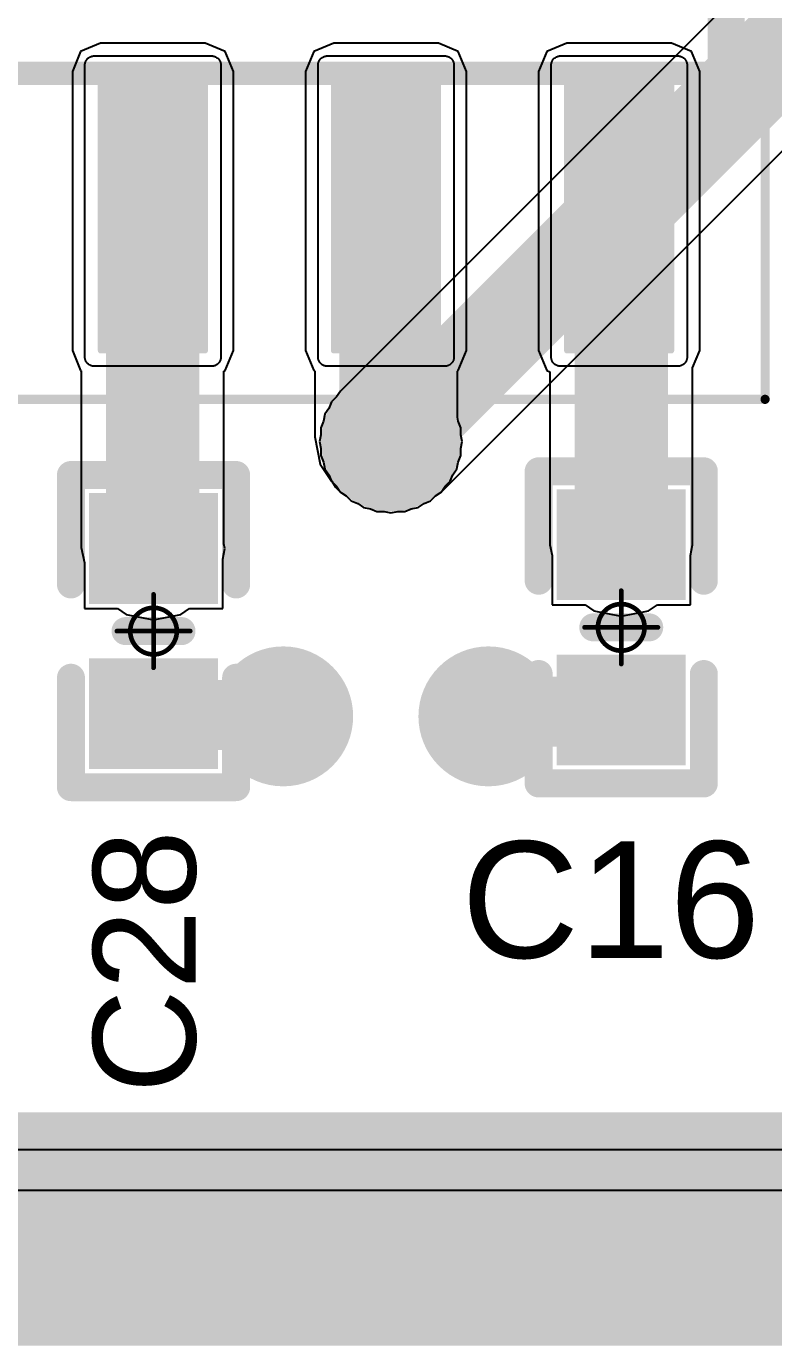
# Model space of a CAD drawing. Header units: inches. Extents: x -0.16 to 1.47, y -0.24 to 2.31.
# Drawn here: x 0.9077 to 1.068, y -0.1431 to 0.1397 of the extents above; entities that cross this region are included whole.
import ezdxf

# ---------------------------------------------------------------- set-up
doc = ezdxf.new("R2010")
doc.units = ezdxf.units.IN
doc.header["$MEASUREMENT"] = 0
for name, color, linetype in [('Bottom Layer', 5, 'Continuous'), ('Bottom Overlay', 54, 'Continuous'), ('Bottom Solder', 6, 'Continuous'), ('GND', 76, 'Continuous'), ('Keep-Out Layer', 6, 'Continuous'), ('Mechanical 13', 56, 'Continuous'), ('Mechanical 15', 56, 'Continuous'), ('POWER', 16, 'Continuous'), ('Top Layer', 1, 'Continuous'), ('Top Overlay', 2, 'Continuous'), ('Top Paste', 8, 'Continuous'), ('Top Solder', 216, 'Continuous'), ('Via Holes', 16, 'Continuous')]:
    doc.layers.add(name, color=color, linetype=linetype)
doc.styles.add('Arial', font='', dxfattribs={"height": 0.2})
doc.styles.get('Arial').set_extended_font_data('Arial')

# ---------------------------------------------------------------- blocks, each defined once
blk = doc.blocks.new('C_0402_L_20')
at = {"layer": 'Top Layer'}
for points in [[(-0.02559, 0.00984), (-0.00984, 0.00984), (-0.00984, -0.00984), (-0.02559, -0.00984)], [(0.00984, 0.00984), (0.02559, 0.00984), (0.02559, -0.00985), (0.00984, -0.00985)]]:
    blk.add_hatch(color=1, dxfattribs=at).paths.add_polyline_path(points)
at = {"layer": 'Top Paste'}
for points in [[(-0.02559, 0.00984), (-0.00984, 0.00984), (-0.00984, -0.00984), (-0.02559, -0.00984)], [(0.00984, 0.00984), (0.02559, 0.00984), (0.02559, -0.00985), (0.00984, -0.00985)]]:
    blk.add_hatch(color=8, dxfattribs=at).paths.add_polyline_path(points)
at = {"layer": 'Top Solder'}
for points in [[(-0.02959, 0.01384), (-0.00584, 0.01384), (-0.00584, -0.01384), (-0.02959, -0.01384)], [(0.00584, 0.01384), (0.02959, 0.01384), (0.02959, -0.01385), (0.00584, -0.01385)]]:
    blk.add_hatch(color=216, dxfattribs=at).paths.add_polyline_path(points)
at = {"layer": 'Mechanical 15'}
for points in [[(0, -0.00787, 0.001, 0.001, 0), (0, 0.00787, 0.001, 0.001, 0)], [(0.00787, 0, 0.001, 0.001, 0), (-0.00787, 0, 0.001, 0.001, 0)]]:
    blk.add_lwpolyline(points, format="xyseb", dxfattribs=at)
for points in [[(-0.00025, 0.00787, 0.0005, 0.0005, 1), (0.00025, 0.00787, 0.0005, 0.0005, 1)], [(0.005, 0, 0.001, 0.001, 1), (-0.005, 0, 0.001, 0.001, 1)], [(-0.00812, 0, 0.0005, 0.0005, 1), (-0.00762, 0, 0.0005, 0.0005, 1)], [(-0.00525, 0, 0.0005, 0.0005, 1), (-0.00475, 0, 0.0005, 0.0005, 1)], [(0.00475, 0, 0.0005, 0.0005, 1), (0.00525, 0, 0.0005, 0.0005, 1)], [(0.00762, 0, 0.0005, 0.0005, 1), (0.00812, 0, 0.0005, 0.0005, 1)], [(-0.00025, -0.00787, 0.0005, 0.0005, 1), (0.00025, -0.00787, 0.0005, 0.0005, 1)]]:
    blk.add_lwpolyline(points, format="xyseb", close=True, dxfattribs=at)
at = {"layer": 'Top Overlay'}
for points in [[(-0.01, 0.01771, 0.006, 0.006, 0), (-0.03346, 0.01771, 0.006, 0.006, 0)], [(-0.03346, -0.01771, 0.006, 0.006, 0), (-0.03346, 0.01771, 0.006, 0.006, 0)], [(0.03346, 0.01771, 0.006, 0.006, 0), (0.01, 0.01771, 0.006, 0.006, 0)], [(0.03346, -0.01772, 0.006, 0.006, 0), (0.03346, 0.01771, 0.006, 0.006, 0)], [(0, -0.006, 0.006, 0.006, 0), (0, 0.006, 0.006, 0.006, 0)], [(-0.01, -0.01771, 0.006, 0.006, 0), (-0.03346, -0.01771, 0.006, 0.006, 0)], [(-0.03345, -0.01772, 0.006, 0.006, 0), (-0.03346, -0.01771, 0.006, 0.006, 0)], [(0.03346, -0.01771, 0.006, 0.006, 0), (0.01, -0.01771, 0.006, 0.006, 0)]]:
    blk.add_lwpolyline(points, format="xyseb", dxfattribs=at)
for points in [[(-0.03496, 0.01771, 0.003, 0.003, 1), (-0.03196, 0.01771, 0.003, 0.003, 1)], [(-0.03496, 0.01771, 0.003, 0.003, 1), (-0.03196, 0.01771, 0.003, 0.003, 1)], [(-0.0115, 0.01771, 0.003, 0.003, 1), (-0.0085, 0.01771, 0.003, 0.003, 1)], [(0.0085, 0.01771, 0.003, 0.003, 1), (0.0115, 0.01771, 0.003, 0.003, 1)], [(0.03196, 0.01771, 0.003, 0.003, 1), (0.03496, 0.01771, 0.003, 0.003, 1)], [(0.03196, 0.01771, 0.003, 0.003, 1), (0.03496, 0.01771, 0.003, 0.003, 1)], [(-0.0015, 0.006, 0.003, 0.003, 1), (0.0015, 0.006, 0.003, 0.003, 1)], [(-0.0015, -0.006, 0.003, 0.003, 1), (0.0015, -0.006, 0.003, 0.003, 1)], [(-0.03496, -0.01771, 0.003, 0.003, 1), (-0.03196, -0.01771, 0.003, 0.003, 1)], [(-0.03496, -0.01771, 0.003, 0.003, 1), (-0.03196, -0.01771, 0.003, 0.003, 1)], [(-0.03496, -0.01771, 0.003, 0.003, 1), (-0.03196, -0.01771, 0.003, 0.003, 1)], [(-0.03495, -0.01772, 0.003, 0.003, 1), (-0.03195, -0.01772, 0.003, 0.003, 1)], [(-0.0115, -0.01771, 0.003, 0.003, 1), (-0.0085, -0.01771, 0.003, 0.003, 1)], [(0.0085, -0.01771, 0.003, 0.003, 1), (0.0115, -0.01771, 0.003, 0.003, 1)], [(0.03196, -0.01771, 0.003, 0.003, 1), (0.03496, -0.01771, 0.003, 0.003, 1)], [(0.03196, -0.01772, 0.003, 0.003, 1), (0.03496, -0.01772, 0.003, 0.003, 1)]]:
    blk.add_lwpolyline(points, format="xyseb", close=True, dxfattribs=at)
blk = doc.blocks.new('VREG_LM5017MR_NOPB_22')
at = {"layer": 'Top Layer'}
h = blk.add_hatch(color=1, dxfattribs=at)
edge = h.paths.add_edge_path()
edge.add_arc((0.07638, 0.08622), 0.000591, 90, 180)
edge.add_line((0.07579, 0.08622), (0.07579, 0.06378))
edge.add_arc((0.07638, 0.06378), 0.000591, 180, 270)
edge.add_line((0.07638, 0.06319), (0.13622, 0.06319))
edge.add_arc((0.13622, 0.06378), 0.000591, 270, 360)
edge.add_line((0.13681, 0.06378), (0.13681, 0.08622))
edge.add_arc((0.13622, 0.08622), 0.000591, 0, 90)
edge.add_line((0.13622, 0.08681), (0.07638, 0.08681))
h = blk.add_hatch(color=1, dxfattribs=at)
edge = h.paths.add_edge_path()
edge.add_arc((0.07638, 0.03622), 0.000591, 90, 180)
edge.add_line((0.07579, 0.03622), (0.07579, 0.01378))
edge.add_arc((0.07638, 0.01378), 0.000591, 180, 270)
edge.add_line((0.07638, 0.01319), (0.13622, 0.01319))
edge.add_arc((0.13622, 0.01378), 0.000591, 270, 360)
edge.add_line((0.13681, 0.01378), (0.13681, 0.03622))
edge.add_arc((0.13622, 0.03622), 0.000591, 0, 90)
edge.add_line((0.13622, 0.03681), (0.07638, 0.03681))
h = blk.add_hatch(color=1, dxfattribs=at)
edge = h.paths.add_edge_path()
edge.add_arc((0.07638, -0.01378), 0.000591, 90, 180)
edge.add_line((0.07579, -0.01378), (0.07579, -0.03622))
edge.add_arc((0.07638, -0.03622), 0.000591, 180, 270)
edge.add_line((0.07638, -0.03681), (0.13622, -0.03681))
edge.add_arc((0.13622, -0.03622), 0.000591, 270, 360)
edge.add_line((0.13681, -0.03622), (0.13681, -0.01378))
edge.add_arc((0.13622, -0.01378), 0.000591, 0, 90)
edge.add_line((0.13622, -0.01319), (0.07638, -0.01319))
at = {"layer": 'Top Paste'}
h = blk.add_hatch(color=8, dxfattribs=at)
edge = h.paths.add_edge_path()
edge.add_arc((0.07638, 0.08622), 0.000591, 90, 180)
edge.add_line((0.07579, 0.08622), (0.07579, 0.06378))
edge.add_arc((0.07638, 0.06378), 0.000591, 180, 270)
edge.add_line((0.07638, 0.06319), (0.13622, 0.06319))
edge.add_arc((0.13622, 0.06378), 0.000591, 270, 360)
edge.add_line((0.13681, 0.06378), (0.13681, 0.08622))
edge.add_arc((0.13622, 0.08622), 0.000591, 0, 90)
edge.add_line((0.13622, 0.08681), (0.07638, 0.08681))
h = blk.add_hatch(color=8, dxfattribs=at)
edge = h.paths.add_edge_path()
edge.add_arc((0.07638, 0.03622), 0.000591, 90, 180)
edge.add_line((0.07579, 0.03622), (0.07579, 0.01378))
edge.add_arc((0.07638, 0.01378), 0.000591, 180, 270)
edge.add_line((0.07638, 0.01319), (0.13622, 0.01319))
edge.add_arc((0.13622, 0.01378), 0.000591, 270, 360)
edge.add_line((0.13681, 0.01378), (0.13681, 0.03622))
edge.add_arc((0.13622, 0.03622), 0.000591, 0, 90)
edge.add_line((0.13622, 0.03681), (0.07638, 0.03681))
h = blk.add_hatch(color=8, dxfattribs=at)
edge = h.paths.add_edge_path()
edge.add_arc((0.07638, -0.01378), 0.000591, 90, 180)
edge.add_line((0.07579, -0.01378), (0.07579, -0.03622))
edge.add_arc((0.07638, -0.03622), 0.000591, 180, 270)
edge.add_line((0.07638, -0.03681), (0.13622, -0.03681))
edge.add_arc((0.13622, -0.03622), 0.000591, 270, 360)
edge.add_line((0.13681, -0.03622), (0.13681, -0.01378))
edge.add_arc((0.13622, -0.01378), 0.000591, 0, 90)
edge.add_line((0.13622, -0.01319), (0.07638, -0.01319))
at = {"layer": 'Mechanical 13'}
for points in [[(0.07677, 0.09646, 0.005, 0.005, 0), (-0.07677, 0.09646, 0.005, 0.005, 0)], [(0.07677, -0.09646, 0.005, 0.005, 0), (0.07677, 0.09646, 0.005, 0.005, 0)]]:
    blk.add_lwpolyline(points, format="xyseb", dxfattribs=at)
blk.add_lwpolyline([(0.07552, 0.09646, 0.0025, 0.0025, 1), (0.07802, 0.09646, 0.0025, 0.0025, 1)], format="xyseb", close=True, dxfattribs=at)
blk.add_lwpolyline([(0.07552, 0.09646, 0.0025, 0.0025, 1), (0.07802, 0.09646, 0.0025, 0.0025, 1)], format="xyseb", close=True, dxfattribs=at)
at = {"layer": 'Mechanical 15'}
for points in [[(0.14665, 0.1063, 0.00197, 0.00197, 0), (-0.14665, 0.1063, 0.00197, 0.00197, 0)], [(0.14665, -0.1063, 0.00197, 0.00197, 0), (0.14665, 0.1063, 0.00197, 0.00197, 0)]]:
    blk.add_lwpolyline(points, format="xyseb", dxfattribs=at)
blk.add_lwpolyline([(0.14616, 0.1063, 0.000984, 0.000984, 1), (0.14715, 0.1063, 0.000984, 0.000984, 1)], format="xyseb", close=True, dxfattribs=at)
blk.add_lwpolyline([(0.14616, 0.1063, 0.000984, 0.000984, 1), (0.14715, 0.1063, 0.000984, 0.000984, 1)], format="xyseb", close=True, dxfattribs=at)
at = {"layer": 'Top Overlay'}
blk.add_lwpolyline([(0.07677, 0.09941, 0.005, 0.005, 0), (-0.07677, 0.09941, 0.005, 0.005, 0)], format="xyseb", dxfattribs=at)
blk.add_lwpolyline([(0.07552, 0.09941, 0.0025, 0.0025, 1), (0.07802, 0.09941, 0.0025, 0.0025, 1)], format="xyseb", close=True, dxfattribs=at)
at = {"layer": 'Top Solder'}
for p, q in [((0.07303, 0.0877), (0.07304, 0.0878)), ((0.07303, 0.0876), (0.07303, 0.0877)), ((0.07304, 0.0878), (0.07306, 0.08791)), ((0.07306, 0.08791), (0.07307, 0.08801)), ((0.07307, 0.08801), (0.0731, 0.08811)), ((0.0731, 0.08811), (0.07313, 0.08821)), ((0.07313, 0.08821), (0.07316, 0.0883)), ((0.07316, 0.0883), (0.0732, 0.0884)), ((0.0732, 0.0884), (0.07325, 0.08849)), ((0.07325, 0.08849), (0.0733, 0.08858)), ((0.0733, 0.08858), (0.07335, 0.08867)), ((0.07335, 0.08867), (0.07341, 0.08876)), ((0.07341, 0.08876), (0.07347, 0.08884)), ((0.07347, 0.08884), (0.07354, 0.08892)), ((0.07354, 0.08892), (0.07361, 0.08899)), ((0.07361, 0.08899), (0.07368, 0.08906)), ((0.07368, 0.08906), (0.07376, 0.08913)), ((0.07376, 0.08913), (0.07384, 0.08919)), ((0.07384, 0.08919), (0.07393, 0.08925)), ((0.07393, 0.08925), (0.07402, 0.0893)), ((0.07402, 0.0893), (0.07411, 0.08935)), ((0.07411, 0.08935), (0.0742, 0.0894)), ((0.0742, 0.0894), (0.07429, 0.08944)), ((0.07429, 0.08944), (0.07439, 0.08947)), ((0.07439, 0.08947), (0.07449, 0.0895)), ((0.07449, 0.0895), (0.07459, 0.08952)), ((0.07459, 0.08952), (0.07469, 0.08954)), ((0.07469, 0.08954), (0.07479, 0.08956)), ((0.07479, 0.08956), (0.0749, 0.08956)), ((0.0749, 0.08956), (0.075, 0.08957)), ((0.075, 0.08957), (0.1376, 0.08957)), ((0.1376, 0.08957), (0.1377, 0.08956)), ((0.1377, 0.08956), (0.1378, 0.08956)), ((0.1378, 0.08956), (0.13791, 0.08954)), ((0.13791, 0.08954), (0.13801, 0.08952)), ((0.13801, 0.08952), (0.13811, 0.0895)), ((0.13811, 0.0895), (0.13821, 0.08947)), ((0.13821, 0.08947), (0.1383, 0.08944)), ((0.1383, 0.08944), (0.1384, 0.0894)), ((0.1384, 0.0894), (0.13849, 0.08935)), ((0.13849, 0.08935), (0.13858, 0.0893)), ((0.13858, 0.0893), (0.13867, 0.08925)), ((0.13867, 0.08925), (0.13876, 0.08919)), ((0.13876, 0.08919), (0.13884, 0.08913)), ((0.13884, 0.08913), (0.13892, 0.08906)), ((0.13892, 0.08906), (0.13899, 0.08899)), ((0.13899, 0.08899), (0.13906, 0.08892)), ((0.13906, 0.08892), (0.13913, 0.08884)), ((0.13913, 0.08884), (0.13919, 0.08876)), ((0.13919, 0.08876), (0.13925, 0.08867)), ((0.13925, 0.08867), (0.1393, 0.08858)), ((0.1393, 0.08858), (0.13935, 0.08849)), ((0.13935, 0.08849), (0.1394, 0.0884)), ((0.1394, 0.0884), (0.13944, 0.0883)), ((0.13944, 0.0883), (0.13947, 0.08821)), ((0.13947, 0.08821), (0.1395, 0.08811)), ((0.1395, 0.08811), (0.13952, 0.08801)), ((0.13952, 0.08801), (0.13954, 0.08791)), ((0.13954, 0.08791), (0.13956, 0.0878)), ((0.13956, 0.0878), (0.13956, 0.0877)), ((0.13956, 0.0877), (0.13957, 0.0876)), ((0.07303, 0.0624), (0.07303, 0.0876)), ((0.13957, 0.0876), (0.13957, 0.0624)), ((0.07303, 0.0623), (0.07303, 0.0624)), ((0.07304, 0.0622), (0.07303, 0.0623)), ((0.13957, 0.0624), (0.13956, 0.0623)), ((0.13956, 0.0623), (0.13956, 0.0622)), ((0.07306, 0.06209), (0.07304, 0.0622)), ((0.07307, 0.06199), (0.07306, 0.06209)), ((0.0731, 0.06189), (0.07307, 0.06199)), ((0.07313, 0.06179), (0.0731, 0.06189)), ((0.07316, 0.0617), (0.07313, 0.06179)), ((0.0732, 0.0616), (0.07316, 0.0617)), ((0.07325, 0.06151), (0.0732, 0.0616)), ((0.0733, 0.06142), (0.07325, 0.06151)), ((0.07335, 0.06133), (0.0733, 0.06142)), ((0.07341, 0.06124), (0.07335, 0.06133)), ((0.07347, 0.06116), (0.07341, 0.06124)), ((0.07354, 0.06108), (0.07347, 0.06116)), ((0.07361, 0.06101), (0.07354, 0.06108)), ((0.07368, 0.06094), (0.07361, 0.06101)), ((0.07376, 0.06087), (0.07368, 0.06094)), ((0.07384, 0.06081), (0.07376, 0.06087)), ((0.07393, 0.06075), (0.07384, 0.06081)), ((0.07402, 0.0607), (0.07393, 0.06075)), ((0.07411, 0.06065), (0.07402, 0.0607)), ((0.0742, 0.0606), (0.07411, 0.06065)), ((0.07429, 0.06056), (0.0742, 0.0606)), ((0.07439, 0.06053), (0.07429, 0.06056)), ((0.07449, 0.0605), (0.07439, 0.06053)), ((0.07459, 0.06048), (0.07449, 0.0605)), ((0.07469, 0.06046), (0.07459, 0.06048)), ((0.07479, 0.06044), (0.07469, 0.06046)), ((0.0749, 0.06044), (0.07479, 0.06044)), ((0.075, 0.06043), (0.0749, 0.06044)), ((0.1376, 0.06043), (0.075, 0.06043)), ((0.1377, 0.06044), (0.1376, 0.06043)), ((0.1378, 0.06044), (0.1377, 0.06044)), ((0.13791, 0.06046), (0.1378, 0.06044)), ((0.13801, 0.06048), (0.13791, 0.06046)), ((0.13811, 0.0605), (0.13801, 0.06048)), ((0.13821, 0.06053), (0.13811, 0.0605)), ((0.1383, 0.06056), (0.13821, 0.06053)), ((0.1384, 0.0606), (0.1383, 0.06056)), ((0.13849, 0.06065), (0.1384, 0.0606)), ((0.13858, 0.0607), (0.13849, 0.06065)), ((0.13867, 0.06075), (0.13858, 0.0607)), ((0.13876, 0.06081), (0.13867, 0.06075)), ((0.13884, 0.06087), (0.13876, 0.06081)), ((0.13892, 0.06094), (0.13884, 0.06087)), ((0.13899, 0.06101), (0.13892, 0.06094)), ((0.13906, 0.06108), (0.13899, 0.06101)), ((0.13913, 0.06116), (0.13906, 0.06108)), ((0.13919, 0.06124), (0.13913, 0.06116)), ((0.13925, 0.06133), (0.13919, 0.06124)), ((0.1393, 0.06142), (0.13925, 0.06133)), ((0.13935, 0.06151), (0.1393, 0.06142)), ((0.1394, 0.0616), (0.13935, 0.06151)), ((0.13944, 0.0617), (0.1394, 0.0616)), ((0.13947, 0.06179), (0.13944, 0.0617)), ((0.1395, 0.06189), (0.13947, 0.06179)), ((0.13952, 0.06199), (0.1395, 0.06189)), ((0.13954, 0.06209), (0.13952, 0.06199)), ((0.13956, 0.0622), (0.13954, 0.06209)), ((0.07303, 0.0377), (0.07304, 0.0378)), ((0.07303, 0.0376), (0.07303, 0.0377)), ((0.07303, 0.0124), (0.07303, 0.0376)), ((0.07304, 0.0378), (0.07306, 0.03791)), ((0.07306, 0.03791), (0.07307, 0.03801)), ((0.07307, 0.03801), (0.0731, 0.03811)), ((0.0731, 0.03811), (0.07313, 0.03821)), ((0.07313, 0.03821), (0.07316, 0.0383)), ((0.07316, 0.0383), (0.0732, 0.0384)), ((0.0732, 0.0384), (0.07325, 0.03849)), ((0.07325, 0.03849), (0.0733, 0.03858)), ((0.0733, 0.03858), (0.07335, 0.03867)), ((0.07335, 0.03867), (0.07341, 0.03876)), ((0.07341, 0.03876), (0.07347, 0.03884)), ((0.07347, 0.03884), (0.07354, 0.03892)), ((0.07354, 0.03892), (0.07361, 0.03899)), ((0.07361, 0.03899), (0.07368, 0.03906)), ((0.07368, 0.03906), (0.07376, 0.03913)), ((0.07376, 0.03913), (0.07384, 0.03919)), ((0.07384, 0.03919), (0.07393, 0.03925)), ((0.07393, 0.03925), (0.07402, 0.0393)), ((0.07402, 0.0393), (0.07411, 0.03935)), ((0.07411, 0.03935), (0.0742, 0.0394)), ((0.0742, 0.0394), (0.07429, 0.03944)), ((0.07429, 0.03944), (0.07439, 0.03947)), ((0.07439, 0.03947), (0.07449, 0.0395)), ((0.07449, 0.0395), (0.07459, 0.03952)), ((0.07459, 0.03952), (0.07469, 0.03954)), ((0.07469, 0.03954), (0.07479, 0.03956)), ((0.07479, 0.03956), (0.0749, 0.03956)), ((0.0749, 0.03956), (0.075, 0.03957)), ((0.075, 0.03957), (0.1376, 0.03957)), ((0.1376, 0.03957), (0.1377, 0.03956)), ((0.1377, 0.03956), (0.1378, 0.03956)), ((0.1378, 0.03956), (0.13791, 0.03954)), ((0.13791, 0.03954), (0.13801, 0.03952)), ((0.13801, 0.03952), (0.13811, 0.0395)), ((0.13811, 0.0395), (0.13821, 0.03947)), ((0.13821, 0.03947), (0.1383, 0.03944)), ((0.1383, 0.03944), (0.1384, 0.0394)), ((0.1384, 0.0394), (0.13849, 0.03935)), ((0.13849, 0.03935), (0.13858, 0.0393)), ((0.13858, 0.0393), (0.13867, 0.03925)), ((0.13867, 0.03925), (0.13876, 0.03919)), ((0.13876, 0.03919), (0.13884, 0.03913)), ((0.13884, 0.03913), (0.13892, 0.03906)), ((0.13892, 0.03906), (0.13899, 0.03899)), ((0.13899, 0.03899), (0.13906, 0.03892)), ((0.13906, 0.03892), (0.13913, 0.03884)), ((0.13913, 0.03884), (0.13919, 0.03876)), ((0.13919, 0.03876), (0.13925, 0.03867)), ((0.13925, 0.03867), (0.1393, 0.03858)), ((0.1393, 0.03858), (0.13935, 0.03849)), ((0.13935, 0.03849), (0.1394, 0.0384)), ((0.1394, 0.0384), (0.13944, 0.0383)), ((0.13944, 0.0383), (0.13947, 0.03821)), ((0.13947, 0.03821), (0.1395, 0.03811)), ((0.1395, 0.03811), (0.13952, 0.03801)), ((0.13952, 0.03801), (0.13954, 0.03791)), ((0.13954, 0.03791), (0.13956, 0.0378)), ((0.13956, 0.0378), (0.13956, 0.0377)), ((0.13956, 0.0377), (0.13957, 0.0376)), ((0.13957, 0.0376), (0.13957, 0.0124)), ((0.07303, 0.0123), (0.07303, 0.0124)), ((0.07304, 0.0122), (0.07303, 0.0123)), ((0.07306, 0.01209), (0.07304, 0.0122)), ((0.07307, 0.01199), (0.07306, 0.01209)), ((0.0731, 0.01189), (0.07307, 0.01199)), ((0.07313, 0.01179), (0.0731, 0.01189)), ((0.07316, 0.0117), (0.07313, 0.01179)), ((0.0732, 0.0116), (0.07316, 0.0117)), ((0.07325, 0.01151), (0.0732, 0.0116)), ((0.0733, 0.01142), (0.07325, 0.01151)), ((0.07335, 0.01133), (0.0733, 0.01142)), ((0.07341, 0.01124), (0.07335, 0.01133)), ((0.13925, 0.01133), (0.13919, 0.01124)), ((0.1393, 0.01142), (0.13925, 0.01133)), ((0.13935, 0.01151), (0.1393, 0.01142)), ((0.1394, 0.0116), (0.13935, 0.01151)), ((0.13944, 0.0117), (0.1394, 0.0116)), ((0.13947, 0.01179), (0.13944, 0.0117)), ((0.1395, 0.01189), (0.13947, 0.01179)), ((0.13952, 0.01199), (0.1395, 0.01189)), ((0.13954, 0.01209), (0.13952, 0.01199)), ((0.13956, 0.0122), (0.13954, 0.01209)), ((0.13957, 0.0124), (0.13956, 0.0123)), ((0.13956, 0.0123), (0.13956, 0.0122)), ((0.07347, 0.01116), (0.07341, 0.01124)), ((0.07354, 0.01108), (0.07347, 0.01116)), ((0.07361, 0.01101), (0.07354, 0.01108)), ((0.07368, 0.01094), (0.07361, 0.01101)), ((0.07376, 0.01087), (0.07368, 0.01094)), ((0.07384, 0.01081), (0.07376, 0.01087)), ((0.07393, 0.01075), (0.07384, 0.01081)), ((0.07402, 0.0107), (0.07393, 0.01075)), ((0.07411, 0.01065), (0.07402, 0.0107)), ((0.0742, 0.0106), (0.07411, 0.01065)), ((0.07429, 0.01056), (0.0742, 0.0106)), ((0.07439, 0.01053), (0.07429, 0.01056)), ((0.07449, 0.0105), (0.07439, 0.01053)), ((0.07459, 0.01048), (0.07449, 0.0105)), ((0.07469, 0.01046), (0.07459, 0.01048)), ((0.07479, 0.01044), (0.07469, 0.01046)), ((0.0749, 0.01044), (0.07479, 0.01044)), ((0.075, 0.01043), (0.0749, 0.01044)), ((0.1376, 0.01043), (0.075, 0.01043)), ((0.1377, 0.01044), (0.1376, 0.01043)), ((0.1378, 0.01044), (0.1377, 0.01044)), ((0.13791, 0.01046), (0.1378, 0.01044)), ((0.13801, 0.01048), (0.13791, 0.01046)), ((0.13811, 0.0105), (0.13801, 0.01048)), ((0.13821, 0.01053), (0.13811, 0.0105)), ((0.1383, 0.01056), (0.13821, 0.01053)), ((0.1384, 0.0106), (0.1383, 0.01056)), ((0.13849, 0.01065), (0.1384, 0.0106)), ((0.13858, 0.0107), (0.13849, 0.01065)), ((0.13867, 0.01075), (0.13858, 0.0107)), ((0.13876, 0.01081), (0.13867, 0.01075)), ((0.13884, 0.01087), (0.13876, 0.01081)), ((0.13892, 0.01094), (0.13884, 0.01087)), ((0.13899, 0.01101), (0.13892, 0.01094)), ((0.13906, 0.01108), (0.13899, 0.01101)), ((0.13913, 0.01116), (0.13906, 0.01108)), ((0.13919, 0.01124), (0.13913, 0.01116)), ((0.07335, -0.01133), (0.07341, -0.01124)), ((0.07341, -0.01124), (0.07347, -0.01116)), ((0.07347, -0.01116), (0.07354, -0.01108)), ((0.07354, -0.01108), (0.07361, -0.01101)), ((0.07361, -0.01101), (0.07368, -0.01094)), ((0.07368, -0.01094), (0.07376, -0.01087)), ((0.07376, -0.01087), (0.07384, -0.01081)), ((0.07384, -0.01081), (0.07393, -0.01075)), ((0.07393, -0.01075), (0.07402, -0.0107)), ((0.07402, -0.0107), (0.07411, -0.01065)), ((0.07411, -0.01065), (0.0742, -0.0106)), ((0.0742, -0.0106), (0.07429, -0.01056)), ((0.07429, -0.01056), (0.07439, -0.01053)), ((0.07439, -0.01053), (0.07449, -0.0105)), ((0.07449, -0.0105), (0.07459, -0.01048)), ((0.07459, -0.01048), (0.07469, -0.01046)), ((0.07469, -0.01046), (0.07479, -0.01044)), ((0.07479, -0.01044), (0.0749, -0.01044)), ((0.0749, -0.01044), (0.075, -0.01043)), ((0.075, -0.01043), (0.1376, -0.01043)), ((0.1376, -0.01043), (0.1377, -0.01044)), ((0.1377, -0.01044), (0.1378, -0.01044)), ((0.1378, -0.01044), (0.13791, -0.01046)), ((0.13791, -0.01046), (0.13801, -0.01048)), ((0.13801, -0.01048), (0.13811, -0.0105)), ((0.13811, -0.0105), (0.13821, -0.01053)), ((0.13821, -0.01053), (0.1383, -0.01056)), ((0.1383, -0.01056), (0.1384, -0.0106)), ((0.1384, -0.0106), (0.13849, -0.01065)), ((0.13849, -0.01065), (0.13858, -0.0107)), ((0.13858, -0.0107), (0.13867, -0.01075)), ((0.13867, -0.01075), (0.13876, -0.01081)), ((0.13876, -0.01081), (0.13884, -0.01087)), ((0.13884, -0.01087), (0.13892, -0.01094)), ((0.13892, -0.01094), (0.13899, -0.01101)), ((0.13899, -0.01101), (0.13906, -0.01108)), ((0.13906, -0.01108), (0.13913, -0.01116)), ((0.13913, -0.01116), (0.13919, -0.01124)), ((0.13919, -0.01124), (0.13925, -0.01133)), ((0.07303, -0.0123), (0.07304, -0.0122)), ((0.07303, -0.0124), (0.07303, -0.0123)), ((0.07303, -0.0376), (0.07303, -0.0124)), ((0.07304, -0.0122), (0.07306, -0.01209)), ((0.07306, -0.01209), (0.07307, -0.01199)), ((0.07307, -0.01199), (0.0731, -0.01189)), ((0.0731, -0.01189), (0.07313, -0.01179)), ((0.07313, -0.01179), (0.07316, -0.0117)), ((0.07316, -0.0117), (0.0732, -0.0116)), ((0.0732, -0.0116), (0.07325, -0.01151)), ((0.07325, -0.01151), (0.0733, -0.01142)), ((0.0733, -0.01142), (0.07335, -0.01133)), ((0.13925, -0.01133), (0.1393, -0.01142)), ((0.1393, -0.01142), (0.13935, -0.01151)), ((0.13935, -0.01151), (0.1394, -0.0116)), ((0.1394, -0.0116), (0.13944, -0.0117)), ((0.13944, -0.0117), (0.13947, -0.01179)), ((0.13947, -0.01179), (0.1395, -0.01189)), ((0.1395, -0.01189), (0.13952, -0.01199)), ((0.13952, -0.01199), (0.13954, -0.01209)), ((0.13954, -0.01209), (0.13956, -0.0122)), ((0.13956, -0.0122), (0.13956, -0.0123)), ((0.13956, -0.0123), (0.13957, -0.0124)), ((0.13957, -0.0124), (0.13957, -0.0376)), ((0.07303, -0.0377), (0.07303, -0.0376)), ((0.07304, -0.0378), (0.07303, -0.0377)), ((0.07306, -0.03791), (0.07304, -0.0378)), ((0.07307, -0.03801), (0.07306, -0.03791)), ((0.0731, -0.03811), (0.07307, -0.03801)), ((0.07313, -0.03821), (0.0731, -0.03811)), ((0.07316, -0.0383), (0.07313, -0.03821)), ((0.0732, -0.0384), (0.07316, -0.0383)), ((0.07325, -0.03849), (0.0732, -0.0384)), ((0.0733, -0.03858), (0.07325, -0.03849)), ((0.07335, -0.03867), (0.0733, -0.03858)), ((0.07341, -0.03876), (0.07335, -0.03867)), ((0.07347, -0.03884), (0.07341, -0.03876)), ((0.07354, -0.03892), (0.07347, -0.03884)), ((0.07361, -0.03899), (0.07354, -0.03892)), ((0.07368, -0.03906), (0.07361, -0.03899)), ((0.07376, -0.03913), (0.07368, -0.03906)), ((0.07384, -0.03919), (0.07376, -0.03913)), ((0.07393, -0.03925), (0.07384, -0.03919)), ((0.07402, -0.0393), (0.07393, -0.03925)), ((0.07411, -0.03935), (0.07402, -0.0393)), ((0.0742, -0.0394), (0.07411, -0.03935)), ((0.07429, -0.03944), (0.0742, -0.0394)), ((0.07439, -0.03947), (0.07429, -0.03944)), ((0.07449, -0.0395), (0.07439, -0.03947)), ((0.07459, -0.03952), (0.07449, -0.0395)), ((0.07469, -0.03954), (0.07459, -0.03952)), ((0.07479, -0.03956), (0.07469, -0.03954)), ((0.0749, -0.03956), (0.07479, -0.03956)), ((0.075, -0.03957), (0.0749, -0.03956)), ((0.1376, -0.03957), (0.075, -0.03957)), ((0.1377, -0.03956), (0.1376, -0.03957)), ((0.1378, -0.03956), (0.1377, -0.03956)), ((0.13791, -0.03954), (0.1378, -0.03956)), ((0.13801, -0.03952), (0.13791, -0.03954)), ((0.13811, -0.0395), (0.13801, -0.03952)), ((0.13821, -0.03947), (0.13811, -0.0395)), ((0.1383, -0.03944), (0.13821, -0.03947)), ((0.1384, -0.0394), (0.1383, -0.03944)), ((0.13849, -0.03935), (0.1384, -0.0394)), ((0.13858, -0.0393), (0.13849, -0.03935)), ((0.13867, -0.03925), (0.13858, -0.0393)), ((0.13876, -0.03919), (0.13867, -0.03925)), ((0.13884, -0.03913), (0.13876, -0.03919)), ((0.13892, -0.03906), (0.13884, -0.03913)), ((0.13899, -0.03899), (0.13892, -0.03906)), ((0.13906, -0.03892), (0.13899, -0.03899)), ((0.13913, -0.03884), (0.13906, -0.03892)), ((0.13919, -0.03876), (0.13913, -0.03884)), ((0.13925, -0.03867), (0.13919, -0.03876)), ((0.1393, -0.03858), (0.13925, -0.03867)), ((0.13935, -0.03849), (0.1393, -0.03858)), ((0.1394, -0.0384), (0.13935, -0.03849)), ((0.13944, -0.0383), (0.1394, -0.0384)), ((0.13947, -0.03821), (0.13944, -0.0383)), ((0.1395, -0.03811), (0.13947, -0.03821)), ((0.13952, -0.03801), (0.1395, -0.03811)), ((0.13954, -0.03791), (0.13952, -0.03801)), ((0.13956, -0.0378), (0.13954, -0.03791)), ((0.13957, -0.0376), (0.13956, -0.0377)), ((0.13956, -0.0377), (0.13956, -0.0378))]:
    blk.add_line(p, q, dxfattribs=at)
blk = doc.blocks.new('C_0402_L_42')
at = {"layer": 'Top Layer'}
for points in [[(-0.02559, 0.00984), (-0.00984, 0.00984), (-0.00984, -0.00984), (-0.02559, -0.00984)], [(0.00984, 0.00984), (0.02559, 0.00984), (0.02559, -0.00985), (0.00984, -0.00985)]]:
    blk.add_hatch(color=1, dxfattribs=at).paths.add_polyline_path(points)
at = {"layer": 'Top Paste'}
for points in [[(-0.02559, 0.00984), (-0.00984, 0.00984), (-0.00984, -0.00984), (-0.02559, -0.00984)], [(0.00984, 0.00984), (0.02559, 0.00984), (0.02559, -0.00985), (0.00984, -0.00985)]]:
    blk.add_hatch(color=8, dxfattribs=at).paths.add_polyline_path(points)
at = {"layer": 'Top Solder'}
for points in [[(-0.02959, 0.01384), (-0.00584, 0.01384), (-0.00584, -0.01384), (-0.02959, -0.01384)], [(0.00584, 0.01384), (0.02959, 0.01384), (0.02959, -0.01385), (0.00584, -0.01385)]]:
    blk.add_hatch(color=216, dxfattribs=at).paths.add_polyline_path(points)
at = {"layer": 'Mechanical 15'}
for points in [[(0, -0.00787, 0.001, 0.001, 0), (0, 0.00787, 0.001, 0.001, 0)], [(0.00787, 0, 0.001, 0.001, 0), (-0.00787, 0, 0.001, 0.001, 0)]]:
    blk.add_lwpolyline(points, format="xyseb", dxfattribs=at)
for points in [[(-0.00025, 0.00787, 0.0005, 0.0005, 1), (0.00025, 0.00787, 0.0005, 0.0005, 1)], [(0.005, 0, 0.001, 0.001, 1), (-0.005, 0, 0.001, 0.001, 1)], [(-0.00812, 0, 0.0005, 0.0005, 1), (-0.00762, 0, 0.0005, 0.0005, 1)], [(-0.00525, 0, 0.0005, 0.0005, 1), (-0.00475, 0, 0.0005, 0.0005, 1)], [(0.00475, 0, 0.0005, 0.0005, 1), (0.00525, 0, 0.0005, 0.0005, 1)], [(0.00762, 0, 0.0005, 0.0005, 1), (0.00812, 0, 0.0005, 0.0005, 1)], [(-0.00025, -0.00787, 0.0005, 0.0005, 1), (0.00025, -0.00787, 0.0005, 0.0005, 1)]]:
    blk.add_lwpolyline(points, format="xyseb", close=True, dxfattribs=at)
at = {"layer": 'Top Overlay'}
for points in [[(-0.01, 0.01771, 0.006, 0.006, 0), (-0.03346, 0.01771, 0.006, 0.006, 0)], [(-0.03346, -0.01771, 0.006, 0.006, 0), (-0.03346, 0.01771, 0.006, 0.006, 0)], [(0.03346, 0.01771, 0.006, 0.006, 0), (0.01, 0.01771, 0.006, 0.006, 0)], [(0.03346, -0.01772, 0.006, 0.006, 0), (0.03346, 0.01771, 0.006, 0.006, 0)], [(0, -0.006, 0.006, 0.006, 0), (0, 0.006, 0.006, 0.006, 0)], [(-0.01, -0.01771, 0.006, 0.006, 0), (-0.03346, -0.01771, 0.006, 0.006, 0)], [(-0.03345, -0.01772, 0.006, 0.006, 0), (-0.03346, -0.01771, 0.006, 0.006, 0)], [(0.03346, -0.01771, 0.006, 0.006, 0), (0.01, -0.01771, 0.006, 0.006, 0)]]:
    blk.add_lwpolyline(points, format="xyseb", dxfattribs=at)
for points in [[(-0.03496, 0.01771, 0.003, 0.003, 1), (-0.03196, 0.01771, 0.003, 0.003, 1)], [(-0.03496, 0.01771, 0.003, 0.003, 1), (-0.03196, 0.01771, 0.003, 0.003, 1)], [(-0.0115, 0.01771, 0.003, 0.003, 1), (-0.0085, 0.01771, 0.003, 0.003, 1)], [(0.0085, 0.01771, 0.003, 0.003, 1), (0.0115, 0.01771, 0.003, 0.003, 1)], [(0.03196, 0.01771, 0.003, 0.003, 1), (0.03496, 0.01771, 0.003, 0.003, 1)], [(0.03196, 0.01771, 0.003, 0.003, 1), (0.03496, 0.01771, 0.003, 0.003, 1)], [(-0.0015, 0.006, 0.003, 0.003, 1), (0.0015, 0.006, 0.003, 0.003, 1)], [(-0.0015, -0.006, 0.003, 0.003, 1), (0.0015, -0.006, 0.003, 0.003, 1)], [(-0.03496, -0.01771, 0.003, 0.003, 1), (-0.03196, -0.01771, 0.003, 0.003, 1)], [(-0.03496, -0.01771, 0.003, 0.003, 1), (-0.03196, -0.01771, 0.003, 0.003, 1)], [(-0.03496, -0.01771, 0.003, 0.003, 1), (-0.03196, -0.01771, 0.003, 0.003, 1)], [(-0.03495, -0.01772, 0.003, 0.003, 1), (-0.03195, -0.01772, 0.003, 0.003, 1)], [(-0.0115, -0.01771, 0.003, 0.003, 1), (-0.0085, -0.01771, 0.003, 0.003, 1)], [(0.0085, -0.01771, 0.003, 0.003, 1), (0.0115, -0.01771, 0.003, 0.003, 1)], [(0.03196, -0.01771, 0.003, 0.003, 1), (0.03496, -0.01771, 0.003, 0.003, 1)], [(0.03196, -0.01772, 0.003, 0.003, 1), (0.03496, -0.01772, 0.003, 0.003, 1)]]:
    blk.add_lwpolyline(points, format="xyseb", close=True, dxfattribs=at)

msp = doc.modelspace()

# ---------------------------------------------------------------- hatches: boundary and pattern name
at = {"layer": 'Bottom Layer'}
h = msp.add_hatch(color=5, dxfattribs=at)
edge = h.paths.add_edge_path()
edge.add_arc((0.98588, 0.05069), 0.01, 0, 360)
h = msp.add_hatch(color=5, dxfattribs=at)
edge = h.paths.add_edge_path()
edge.add_arc((0.96279, -0.00822), 0.01, 0, 360)
h = msp.add_hatch(color=5, dxfattribs=at)
edge = h.paths.add_edge_path()
edge.add_arc((1.00679, -0.00822), 0.01, 0, 360)
at = {"layer": 'Bottom Solder'}
h = msp.add_hatch(color=6, dxfattribs=at)
edge = h.paths.add_edge_path()
edge.add_arc((0.98588, 0.05069), 0.014, 0, 360)
h = msp.add_hatch(color=6, dxfattribs=at)
edge = h.paths.add_edge_path()
edge.add_arc((0.96279, -0.00822), 0.014, 0, 360)
h = msp.add_hatch(color=6, dxfattribs=at)
edge = h.paths.add_edge_path()
edge.add_arc((1.00679, -0.00822), 0.014, 0, 360)
at = {"layer": 'GND'}
h = msp.add_hatch(color=76, dxfattribs=at)
edge = h.paths.add_edge_path()
edge.add_arc((0.98588, 0.05069), 0.015, 0, 360)
at = {"layer": 'POWER'}
h = msp.add_hatch(color=16, dxfattribs=at)
edge = h.paths.add_edge_path()
edge.add_arc((0.98588, 0.05069), 0.015, 0, 360)
h = msp.add_hatch(color=16, dxfattribs=at)
edge = h.paths.add_edge_path()
edge.add_arc((0.96279, -0.00822), 0.015, 0, 360)
h = msp.add_hatch(color=16, dxfattribs=at)
edge = h.paths.add_edge_path()
edge.add_arc((1.00679, -0.00822), 0.015, 0, 360)
at = {"layer": 'Top Layer'}
h = msp.add_hatch(color=1, dxfattribs=at)
edge = h.paths.add_edge_path()
edge.add_arc((0.98588, 0.05069), 0.01, 0, 360)
h = msp.add_hatch(color=1, dxfattribs=at)
edge = h.paths.add_edge_path()
edge.add_arc((0.96279, -0.00822), 0.01, 0, 360)
h = msp.add_hatch(color=1, dxfattribs=at)
edge = h.paths.add_edge_path()
edge.add_arc((1.00679, -0.00822), 0.01, 0, 360)
at = {"layer": 'Top Solder'}
h = msp.add_hatch(color=216, dxfattribs=at)
edge = h.paths.add_edge_path()
edge.add_arc((0.98588, 0.05069), 0.014, 0, 360)
h = msp.add_hatch(color=216, dxfattribs=at)
edge = h.paths.add_edge_path()
edge.add_arc((0.96279, -0.00822), 0.014, 0, 360)
h = msp.add_hatch(color=216, dxfattribs=at)
edge = h.paths.add_edge_path()
edge.add_arc((1.00679, -0.00822), 0.014, 0, 360)
at = {"layer": 'Via Holes'}
h = msp.add_hatch(color=7, dxfattribs=at)
edge = h.paths.add_edge_path()
edge.add_arc((0.98588, 0.05069), 0.005, 0, 360)
h = msp.add_hatch(color=7, dxfattribs=at)
edge = h.paths.add_edge_path()
edge.add_arc((0.96279, -0.00822), 0.005, 0, 360)
h = msp.add_hatch(color=7, dxfattribs=at)
edge = h.paths.add_edge_path()
edge.add_arc((1.00679, -0.00822), 0.005, 0, 360)

# ---------------------------------------------------------------- linework, layer by layer
at = {"layer": 'Bottom Layer'}
for p, q in [((1.08412, 0.17055), (0.97507, 0.0615)), ((0.9967, 0.03987), (1.1096, 0.15278)), ((0.97423, 0.06025), (0.97317, 0.05919)), ((0.97507, 0.0615), (0.97423, 0.06025)), ((0.97259, 0.05779), (0.97175, 0.05654)), ((0.97317, 0.05919), (0.97259, 0.05779)), ((0.97146, 0.05506), (0.97088, 0.05367)), ((0.97175, 0.05654), (0.97146, 0.05506)), ((0.97088, 0.05217), (0.97059, 0.05069)), ((0.97088, 0.05367), (0.97088, 0.05217)), ((0.97059, 0.05069), (0.97088, 0.04921)), ((0.97088, 0.04921), (0.97088, 0.0477)), ((0.97088, 0.0477), (0.97146, 0.04631)), ((0.97146, 0.04631), (0.97175, 0.04484)), ((0.97175, 0.04484), (0.97259, 0.04358)), ((0.97259, 0.04358), (0.97317, 0.04219)), ((0.97317, 0.04219), (0.97423, 0.04113)), ((0.97423, 0.04113), (0.97507, 0.03987)), ((0.97507, 0.03987), (0.97632, 0.03904)), ((0.99545, 0.03904), (0.9967, 0.03987)), ((0.97632, 0.03904), (0.97739, 0.03797)), ((0.97739, 0.03797), (0.97878, 0.0374)), ((0.97878, 0.0374), (0.98003, 0.03656)), ((0.99174, 0.03656), (0.99299, 0.0374)), ((0.99299, 0.0374), (0.99438, 0.03797)), ((0.99438, 0.03797), (0.99545, 0.03904)), ((0.98003, 0.03656), (0.98151, 0.03626)), ((0.98151, 0.03626), (0.9829, 0.03569)), ((0.9829, 0.03569), (0.98441, 0.03569)), ((0.98441, 0.03569), (0.98588, 0.03539)), ((0.98588, 0.03539), (0.98736, 0.03569)), ((0.98736, 0.03569), (0.98887, 0.03569)), ((0.98887, 0.03569), (0.99026, 0.03626)), ((0.99026, 0.03626), (0.99174, 0.03656)), ((1.23619, -0.10988), (-0.08891, -0.10988))]:
    msp.add_line(p, q, dxfattribs=at)
msp.add_lwpolyline([(0.98588, 0.05069, 0.02, 0.02, 0), (1.09879, 0.16359, 0.02, 0.02, 0)], format="xyseb", dxfattribs=at)
msp.add_lwpolyline([(0.98088, 0.05069, 0.01, 0.01, 1), (0.99088, 0.05069, 0.01, 0.01, 1)], format="xyseb", close=True, dxfattribs=at)
at = {"layer": 'Bottom Overlay'}
msp.add_lwpolyline([(-0.08891, -0.11812, 0.05, 0.05, 0), (1.23619, -0.11812, 0.05, 0.05, 0)], format="xyseb", dxfattribs=at)
msp.add_lwpolyline([(-0.08891, -0.11812, 0.05, 0.05, 0), (1.23619, -0.11812, 0.05, 0.05, 0)], format="xyseb", dxfattribs=at)
at = {"layer": 'GND'}
msp.add_line((1.23235, -0.10112), (-0.08646, -0.10112), dxfattribs=at)
msp.add_lwpolyline([(-0.08891, -0.12122, 0.04, 0.04, 0), (1.23619, -0.12122, 0.04, 0.04, 0)], format="xyseb", dxfattribs=at)
at = {"layer": 'Keep-Out Layer'}
msp.add_lwpolyline([(-0.08891, -0.11812, 0.00616, 0.00616, 0), (1.23619, -0.11812, 0.00616, 0.00616, 0)], format="xyseb", dxfattribs=at)
at = {"layer": 'POWER'}
msp.add_line((1.23235, -0.10112), (-0.08646, -0.10112), dxfattribs=at)
msp.add_lwpolyline([(-0.08891, -0.12122, 0.04, 0.04, 0), (1.23619, -0.12122, 0.04, 0.04, 0)], format="xyseb", dxfattribs=at)
at = {"layer": 'Top Layer'}
for p, q in [((0.92362, 0.13607), (0.91934, 0.1343)), ((0.94606, 0.13607), (0.92362, 0.13607)), ((0.95034, 0.1343), (0.94606, 0.13607)), ((0.97362, 0.13607), (0.96934, 0.1343)), ((0.99606, 0.13607), (0.97362, 0.13607)), ((1.00034, 0.1343), (0.99606, 0.13607)), ((1.02362, 0.13607), (1.01934, 0.1343)), ((1.04606, 0.13607), (1.02362, 0.13607)), ((1.05034, 0.1343), (1.04606, 0.13607)), ((0.91934, 0.1343), (0.91757, 0.13002)), ((0.95211, 0.13002), (0.95034, 0.1343)), ((0.96934, 0.1343), (0.96757, 0.13002)), ((1.00211, 0.13002), (1.00034, 0.1343)), ((1.01934, 0.1343), (1.01757, 0.13002)), ((1.05211, 0.13002), (1.05034, 0.1343)), ((0.91757, 0.13002), (0.91757, 0.07018)), ((0.95211, 0.07018), (0.95211, 0.13002)), ((0.96757, 0.13002), (0.96757, 0.07018)), ((1.00211, 0.07018), (1.00211, 0.13002)), ((1.01757, 0.13002), (1.01757, 0.07018)), ((1.05211, 0.07018), (1.05211, 0.13002)), ((0.91757, 0.07018), (0.91934, 0.0659)), ((0.95034, 0.0659), (0.95211, 0.07018)), ((0.96757, 0.07018), (0.96934, 0.0659)), ((1.00034, 0.0659), (1.00211, 0.07018)), ((1.01757, 0.07018), (1.01934, 0.0659)), ((1.05059, 0.06649), (1.05211, 0.07018)), ((0.91934, 0.0659), (0.91949, 0.06584)), ((0.91949, 0.06584), (0.91949, 0.02798)), ((0.95008, 0.06579), (0.95034, 0.0659)), ((0.95008, 0.02879), (0.95008, 0.06579)), ((0.96934, 0.0659), (0.96955, 0.06581)), ((0.96955, 0.06581), (0.96955, 0.05173)), ((1.00014, 0.06581), (1.00034, 0.0659)), ((1.00014, 0.05592), (1.00014, 0.06581)), ((1.01934, 0.0659), (1.02, 0.06563)), ((1.02, 0.06563), (1.02, 0.02857)), ((1.05059, 0.02857), (1.05059, 0.06649)), ((1.00031, 0.05506), (1.00014, 0.05592)), ((1.00088, 0.05367), (1.00031, 0.05506)), ((0.96955, 0.05173), (0.97071, 0.04588)), ((1.00088, 0.05217), (1.00088, 0.05367)), ((1.00118, 0.05069), (1.00088, 0.05217)), ((1.00088, 0.04921), (1.00118, 0.05069)), ((1.00088, 0.0477), (1.00088, 0.04921)), ((0.97071, 0.04588), (0.97315, 0.04222)), ((1.00001, 0.04484), (1.00031, 0.04631)), ((1.00031, 0.04631), (1.00088, 0.0477)), ((0.9986, 0.04219), (0.99918, 0.04358)), ((0.99918, 0.04358), (1.00001, 0.04484)), ((0.97315, 0.04222), (0.97317, 0.04219)), ((0.97317, 0.04219), (0.97319, 0.04217)), ((0.97319, 0.04217), (0.97403, 0.04091)), ((0.97403, 0.04091), (0.97507, 0.03987)), ((0.97507, 0.03987), (0.97632, 0.03904)), ((0.99545, 0.03904), (0.9967, 0.03987)), ((0.9967, 0.03987), (0.99753, 0.04113)), ((0.99753, 0.04113), (0.9986, 0.04219)), ((0.97632, 0.03904), (0.97739, 0.03797)), ((0.97739, 0.03797), (0.97878, 0.0374)), ((0.97878, 0.0374), (0.98003, 0.03656)), ((0.99174, 0.03656), (0.99299, 0.0374)), ((0.99299, 0.0374), (0.99438, 0.03797)), ((0.99438, 0.03797), (0.99545, 0.03904)), ((0.98003, 0.03656), (0.98151, 0.03626)), ((0.98151, 0.03626), (0.9829, 0.03569)), ((0.9829, 0.03569), (0.98441, 0.03569)), ((0.98441, 0.03569), (0.98588, 0.03539)), ((0.98588, 0.03539), (0.98736, 0.03569)), ((0.98736, 0.03569), (0.98887, 0.03569)), ((0.98887, 0.03569), (0.99026, 0.03626)), ((0.99026, 0.03626), (0.99174, 0.03656)), ((0.95028, 0.02778), (0.95008, 0.02879)), ((1.02, 0.02857), (1.02045, 0.0263)), ((1.05014, 0.0263), (1.05059, 0.02857)), ((0.91949, 0.02798), (0.92014, 0.0247)), ((0.94983, 0.02551), (0.95028, 0.02778)), ((0.94983, 0.01491), (0.94983, 0.02551)), ((1.02045, 0.0263), (1.02045, 0.0157)), ((1.05014, 0.0157), (1.05014, 0.0263)), ((0.92014, 0.0247), (0.92014, 0.01491)), ((0.92014, 0.01491), (0.92725, 0.01491)), ((0.92725, 0.01491), (0.92913, 0.01365)), ((0.94084, 0.01365), (0.94272, 0.01491)), ((0.94272, 0.01491), (0.94983, 0.01491)), ((1.02045, 0.0157), (1.02756, 0.0157)), ((1.02756, 0.0157), (1.02944, 0.01444)), ((1.02944, 0.01444), (1.03529, 0.01328)), ((1.03529, 0.01328), (1.04115, 0.01444)), ((1.04115, 0.01444), (1.04303, 0.0157)), ((1.04303, 0.0157), (1.05014, 0.0157)), ((0.92913, 0.01365), (0.93498, 0.01249)), ((0.93498, 0.01249), (0.94084, 0.01365)), ((1.23619, -0.10988), (-0.08891, -0.10988))]:
    msp.add_line(p, q, dxfattribs=at)
for points in [[(0.93478, 0.10004, 0.02, 0.02, 0), (0.93484, 0.1001, 0.02, 0.02, 0)], [(0.93478, 0.02798, 0.02, 0.02, 0), (0.93478, 0.10004, 0.02, 0.02, 0)], [(0.98484, 0.05173, 0.02, 0.02, 0), (0.98484, 0.1001, 0.02, 0.02, 0)], [(1.03484, 0.1001, 0.02, 0.02, 0), (1.03529, 0.09965, 0.02, 0.02, 0)], [(1.03529, 0.02857, 0.02, 0.02, 0), (1.03529, 0.09965, 0.02, 0.02, 0)], [(0.98484, 0.05173, 0.02, 0.02, 0), (0.98588, 0.05069, 0.02, 0.02, 0)], [(0.93478, 0.02798, 0.02, 0.02, 0), (0.93498, 0.02778, 0.02, 0.02, 0)], [(1.00814, -0.00822, 0.015, 0.015, 0), (1.00913, -0.00723, 0.015, 0.015, 0)], [(1.00913, -0.00723, 0.015, 0.015, 0), (1.03492, -0.00723, 0.015, 0.015, 0)], [(1.03492, -0.00723, 0.015, 0.015, 0), (1.03529, -0.00686, 0.015, 0.015, 0)], [(0.93498, -0.00765, 0.015, 0.015, 0), (0.93527, -0.00794, 0.015, 0.015, 0)], [(0.93527, -0.00794, 0.015, 0.015, 0), (0.9625, -0.00794, 0.015, 0.015, 0)], [(0.9625, -0.00794, 0.015, 0.015, 0), (0.96279, -0.00822, 0.015, 0.015, 0)], [(1.00679, -0.00822, 0.015, 0.015, 0), (1.00814, -0.00822, 0.015, 0.015, 0)]]:
    msp.add_lwpolyline(points, format="xyseb", dxfattribs=at)
for points in [[(0.92978, 0.10004, 0.01, 0.01, 1), (0.93978, 0.10004, 0.01, 0.01, 1)], [(0.92978, 0.10004, 0.01, 0.01, 1), (0.93978, 0.10004, 0.01, 0.01, 1)], [(0.92984, 0.1001, 0.01, 0.01, 1), (0.93984, 0.1001, 0.01, 0.01, 1)], [(0.97984, 0.1001, 0.01, 0.01, 1), (0.98984, 0.1001, 0.01, 0.01, 1)], [(1.02984, 0.1001, 0.01, 0.01, 1), (1.03984, 0.1001, 0.01, 0.01, 1)], [(1.03029, 0.09965, 0.01, 0.01, 1), (1.04029, 0.09965, 0.01, 0.01, 1)], [(1.03029, 0.09965, 0.01, 0.01, 1), (1.04029, 0.09965, 0.01, 0.01, 1)], [(0.97984, 0.05173, 0.01, 0.01, 1), (0.98984, 0.05173, 0.01, 0.01, 1)], [(0.97984, 0.05173, 0.01, 0.01, 1), (0.98984, 0.05173, 0.01, 0.01, 1)], [(0.98088, 0.05069, 0.01, 0.01, 1), (0.99088, 0.05069, 0.01, 0.01, 1)], [(0.92978, 0.02798, 0.01, 0.01, 1), (0.93978, 0.02798, 0.01, 0.01, 1)], [(0.92978, 0.02798, 0.01, 0.01, 1), (0.93978, 0.02798, 0.01, 0.01, 1)], [(0.92998, 0.02778, 0.01, 0.01, 1), (0.93998, 0.02778, 0.01, 0.01, 1)], [(1.03029, 0.02857, 0.01, 0.01, 1), (1.04029, 0.02857, 0.01, 0.01, 1)], [(1.00538, -0.00723, 0.0075, 0.0075, 1), (1.01288, -0.00723, 0.0075, 0.0075, 1)], [(1.00538, -0.00723, 0.0075, 0.0075, 1), (1.01288, -0.00723, 0.0075, 0.0075, 1)], [(1.03117, -0.00723, 0.0075, 0.0075, 1), (1.03867, -0.00723, 0.0075, 0.0075, 1)], [(1.03117, -0.00723, 0.0075, 0.0075, 1), (1.03867, -0.00723, 0.0075, 0.0075, 1)], [(1.03154, -0.00686, 0.0075, 0.0075, 1), (1.03904, -0.00686, 0.0075, 0.0075, 1)], [(0.93123, -0.00765, 0.0075, 0.0075, 1), (0.93873, -0.00765, 0.0075, 0.0075, 1)], [(0.93151, -0.00794, 0.0075, 0.0075, 1), (0.93902, -0.00794, 0.0075, 0.0075, 1)], [(0.93151, -0.00794, 0.0075, 0.0075, 1), (0.93902, -0.00794, 0.0075, 0.0075, 1)], [(0.95875, -0.00794, 0.0075, 0.0075, 1), (0.96625, -0.00794, 0.0075, 0.0075, 1)], [(0.95875, -0.00794, 0.0075, 0.0075, 1), (0.96625, -0.00794, 0.0075, 0.0075, 1)], [(0.95904, -0.00822, 0.0075, 0.0075, 1), (0.96654, -0.00822, 0.0075, 0.0075, 1)], [(1.00304, -0.00822, 0.0075, 0.0075, 1), (1.01054, -0.00822, 0.0075, 0.0075, 1)], [(1.00439, -0.00822, 0.0075, 0.0075, 1), (1.01189, -0.00822, 0.0075, 0.0075, 1)], [(1.00439, -0.00822, 0.0075, 0.0075, 1), (1.01189, -0.00822, 0.0075, 0.0075, 1)]]:
    msp.add_lwpolyline(points, format="xyseb", close=True, dxfattribs=at)
at = {"layer": 'Top Overlay'}
msp.add_lwpolyline([(-0.08891, -0.11812, 0.05, 0.05, 0), (1.23619, -0.11812, 0.05, 0.05, 0)], format="xyseb", dxfattribs=at)

# ---------------------------------------------------------------- block references
at = {"rotation": 270}
for name, p in [('VREG_LM5017MR_NOPB_22', (0.95984, 0.2064)), ('C_0402_L_20', (0.93498, 0.01006)), ('C_0402_L_42', (1.03529, 0.01086))]:
    msp.add_blockref(name, p, dxfattribs=at)

# ---------------------------------------------------------------- texts
at = {"layer": 'Top Overlay', "style": 'Arial'}
msp.add_text('C28', height=0.022, rotation=90, dxfattribs=at).set_placement((0.944, -0.089))
msp.add_text('C16', height=0.025, dxfattribs=at).set_placement((1.001, -0.06))

doc.saveas('drawing.dxf')
